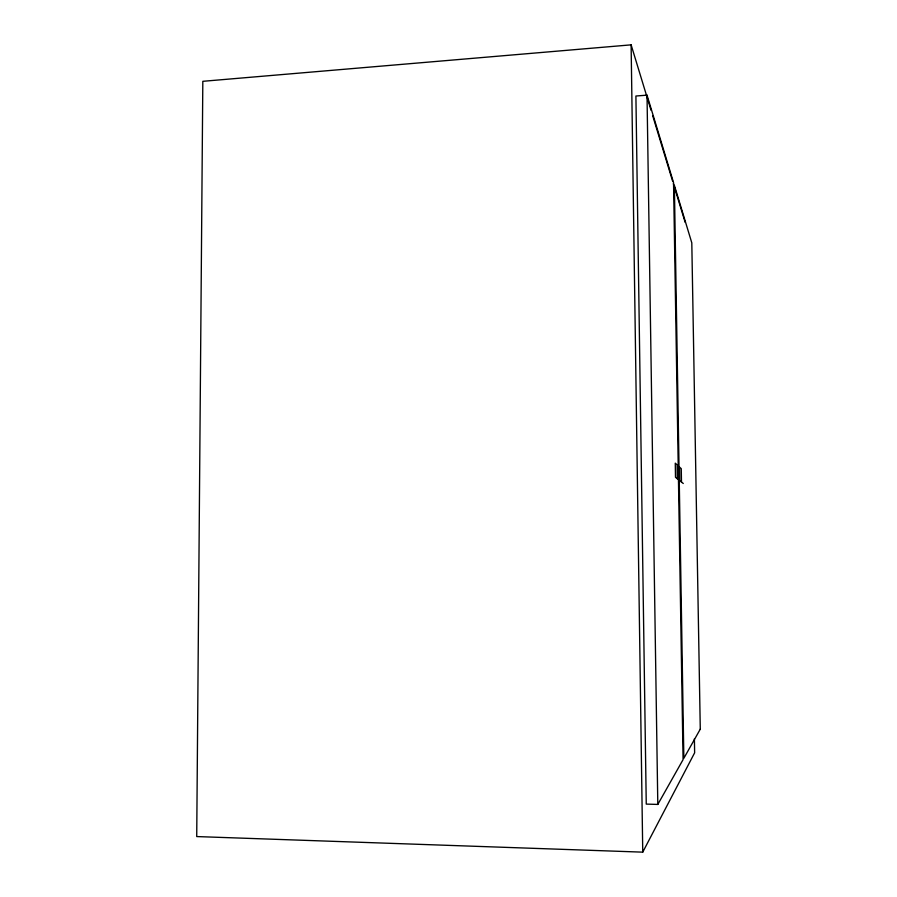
<?xml version="1.0" encoding="UTF-8"?>
<svg xmlns="http://www.w3.org/2000/svg" width="897" height="897" viewBox="0 0 897 897"><rect width="100%" height="100%" fill="white"/><g stroke="black" fill="none" stroke-linecap="round" stroke-linejoin="round"><path stroke-width="1.35" d="M651.031 110.264L631.118 44.85L202.823 81.313L196.723 836.565L642.745 852.15L694.637 752.796L694.401 738.803M657.804 804.43L683.077 759.636L673.546 182.629L647.017 95.16L635.906 96.013L646.255 804.104L657.804 804.43L647.017 95.16M683.279 483.494L675.497 477.305L675.273 463.177L677.089 464.848L677.313 478.751M652.657 115.612L672.582 181.026M673.389 183.694L685.185 222.411M681.485 482.07L681.26 468.671L679.578 467.124L679.803 480.725M631.118 44.85L642.745 852.15M700.277 729.16L683.85 758.268L674.365 185.32L691.8 242.84L700.277 729.16"/></g></svg>
